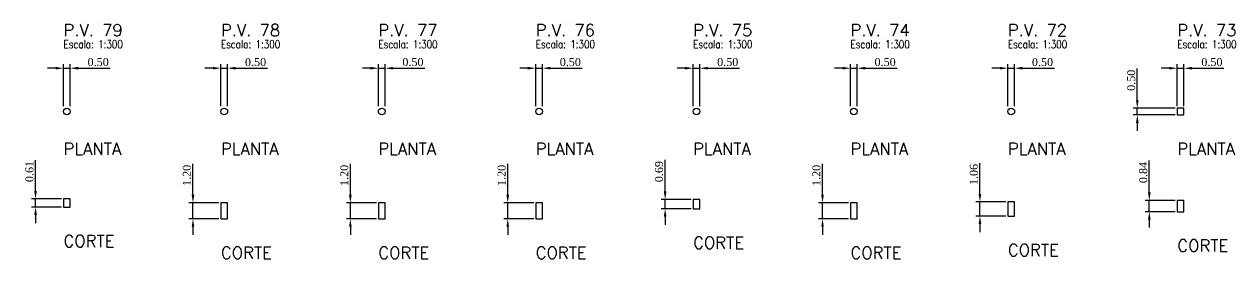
# Model space of a CAD drawing. Extents: x -44 to 14114764, y -20 to 289527804.
# Drawn here: x 359290.1 to 359380.9, y 7353468.1 to 7353485.7 of the extents above; entities that cross this region are included whole.
import ezdxf

# ---------------------------------------------------------------- set-up
doc = ezdxf.new("R2010")
doc.units = 0
doc.header["$PDMODE"] = 3
doc.header["$PDSIZE"] = 0.1
for name, color, linetype in [('DETALHE_POCO_COT', 8, 'Continuous'), ('DETALHE_POCO_FOR', 7, 'Continuous'), ('DETALHE_POCO_TIT', 5, 'Continuous'), ('DETALHE_POCO_TXT', 7, 'Continuous')]:
    doc.layers.add(name, color=color, linetype=linetype)
doc.styles.add('ROMANS', font='ROMANS.shx', dxfattribs={"height": 2})
doc.styles.get("Standard").update_dxf_attribs({"font": 'times.ttf'})
doc.dimstyles.new('ISO-25', dxfattribs={"dimtxt": 2.5, "dimasz": 2.5, "dimexe": 1.25, "dimexo": 0.625, "dimtad": 1, "dimtxsty": 'Standard', "dimcen": 2.5, "dimadec": 0, "dimazin": 0, "dimtfac": 1, "dimtmove": 0, "dimatfit": 3, "dimfxl": 1, "dimarcsym": 0})

# ---------------------------------------------------------------- blocks, each defined once
blk = doc.blocks.new('*D118')
at = {"layer": 'Defpoints', "color": 0, "transparency": 16777216}
for p in [(359293.555, 7353482.436), (359293.055, 7353479.436), (359293.555, 7353479.436)]:
    blk.add_point(p, dxfattribs=at)
at = {"layer": 'DETALHE_POCO_COT', "color": 0, "lineweight": -2, "transparency": 16777216}
for p, q in [((359292.455, 7353482.436), (359291.855, 7353482.436)), ((359293.055, 7353479.586), (359293.055, 7353482.736)), ((359293.055, 7353482.436), (359293.555, 7353482.436)), ((359293.555, 7353479.586), (359293.555, 7353482.736)), ((359294.155, 7353482.436), (359296.542, 7353482.436))]:
    blk.add_line(p, q, dxfattribs=at)
at = {"layer": 'DETALHE_POCO_COT', "color": 0, "transparency": 16777216}
for points in [[(359292.455, 7353482.536), (359292.455, 7353482.336), (359293.055, 7353482.436)], [(359294.155, 7353482.536), (359294.155, 7353482.336), (359293.555, 7353482.436)]]:
    blk.add_solid(points, dxfattribs=at)
at = {"layer": 'DETALHE_POCO_COT', "color": 0, "transparency": 16777216, "insert": (359295.649, 7353482.892), "char_height": 0.6, "attachment_point": 5}
blk.add_mtext('0.50', dxfattribs=at)
blk = doc.blocks.new('*D119')
at = {"layer": 'Defpoints', "color": 0, "transparency": 16777216}
for p in [(359290.955, 7353472.63), (359293.055, 7353472.63), (359293.055, 7353472.019)]:
    blk.add_point(p, dxfattribs=at)
at = {"layer": 'DETALHE_POCO_COT', "color": 0, "lineweight": -2, "transparency": 16777216}
for p, q in [((359290.955, 7353473.23), (359290.955, 7353475.54)), ((359292.905, 7353472.63), (359290.655, 7353472.63)), ((359290.955, 7353472.019), (359290.955, 7353472.63)), ((359292.905, 7353472.019), (359290.655, 7353472.019)), ((359290.955, 7353471.419), (359290.955, 7353470.819))]:
    blk.add_line(p, q, dxfattribs=at)
at = {"layer": 'DETALHE_POCO_COT', "color": 0, "transparency": 16777216}
for points in [[(359290.855, 7353473.23), (359291.055, 7353473.23), (359290.955, 7353472.63)], [(359290.855, 7353471.419), (359291.055, 7353471.419), (359290.955, 7353472.019)]]:
    blk.add_solid(points, dxfattribs=at)
at = {"layer": 'DETALHE_POCO_COT', "color": 0, "transparency": 16777216, "insert": (359290.499, 7353474.685), "char_height": 0.6, "attachment_point": 5, "rotation": 90}
blk.add_mtext('0.61', dxfattribs=at)
blk = doc.blocks.new('*D120')
at = {"layer": 'Defpoints', "color": 0, "transparency": 16777216}
for p in [(359305.356, 7353482.436), (359304.856, 7353479.436), (359305.356, 7353479.436)]:
    blk.add_point(p, dxfattribs=at)
at = {"layer": 'DETALHE_POCO_COT', "color": 0, "lineweight": -2, "transparency": 16777216}
for p, q in [((359304.256, 7353482.436), (359303.656, 7353482.436)), ((359304.856, 7353479.586), (359304.856, 7353482.736)), ((359304.856, 7353482.436), (359305.356, 7353482.436)), ((359305.356, 7353479.586), (359305.356, 7353482.736)), ((359305.956, 7353482.436), (359308.343, 7353482.436))]:
    blk.add_line(p, q, dxfattribs=at)
at = {"layer": 'DETALHE_POCO_COT', "color": 0, "transparency": 16777216}
for points in [[(359304.256, 7353482.536), (359304.256, 7353482.336), (359304.856, 7353482.436)], [(359305.956, 7353482.536), (359305.956, 7353482.336), (359305.356, 7353482.436)]]:
    blk.add_solid(points, dxfattribs=at)
at = {"layer": 'DETALHE_POCO_COT', "color": 0, "transparency": 16777216, "insert": (359307.45, 7353482.892), "char_height": 0.6, "attachment_point": 5}
blk.add_mtext('0.50', dxfattribs=at)
blk = doc.blocks.new('*D121')
at = {"layer": 'Defpoints', "color": 0, "transparency": 16777216}
for p in [(359302.756, 7353472.336), (359304.856, 7353472.336), (359304.856, 7353471.136)]:
    blk.add_point(p, dxfattribs=at)
at = {"layer": 'DETALHE_POCO_COT', "color": 0, "lineweight": -2, "transparency": 16777216}
for p, q in [((359302.756, 7353472.936), (359302.756, 7353475.251)), ((359304.706, 7353472.336), (359302.456, 7353472.336)), ((359302.756, 7353471.136), (359302.756, 7353472.336)), ((359304.706, 7353471.136), (359302.456, 7353471.136)), ((359302.756, 7353470.536), (359302.756, 7353469.936))]:
    blk.add_line(p, q, dxfattribs=at)
at = {"layer": 'DETALHE_POCO_COT', "color": 0, "transparency": 16777216}
for points in [[(359302.656, 7353472.936), (359302.856, 7353472.936), (359302.756, 7353472.336)], [(359302.656, 7353470.536), (359302.856, 7353470.536), (359302.756, 7353471.136)]]:
    blk.add_solid(points, dxfattribs=at)
at = {"layer": 'DETALHE_POCO_COT', "color": 0, "transparency": 16777216, "insert": (359302.3, 7353474.394), "char_height": 0.6, "attachment_point": 5, "rotation": 90}
blk.add_mtext('1.20', dxfattribs=at)
blk = doc.blocks.new('*D122')
at = {"layer": 'Defpoints', "color": 0, "transparency": 16777216}
for p in [(359317.157, 7353482.436), (359316.657, 7353479.436), (359317.157, 7353479.436)]:
    blk.add_point(p, dxfattribs=at)
at = {"layer": 'DETALHE_POCO_COT', "color": 0, "lineweight": -2, "transparency": 16777216}
for p, q in [((359316.057, 7353482.436), (359315.457, 7353482.436)), ((359316.657, 7353479.586), (359316.657, 7353482.736)), ((359316.657, 7353482.436), (359317.157, 7353482.436)), ((359317.157, 7353479.586), (359317.157, 7353482.736)), ((359317.757, 7353482.436), (359320.144, 7353482.436))]:
    blk.add_line(p, q, dxfattribs=at)
at = {"layer": 'DETALHE_POCO_COT', "color": 0, "transparency": 16777216}
for points in [[(359316.057, 7353482.536), (359316.057, 7353482.336), (359316.657, 7353482.436)], [(359317.757, 7353482.536), (359317.757, 7353482.336), (359317.157, 7353482.436)]]:
    blk.add_solid(points, dxfattribs=at)
at = {"layer": 'DETALHE_POCO_COT', "color": 0, "transparency": 16777216, "insert": (359319.25, 7353482.892), "char_height": 0.6, "attachment_point": 5}
blk.add_mtext('0.50', dxfattribs=at)
blk = doc.blocks.new('*D123')
at = {"layer": 'Defpoints', "color": 0, "transparency": 16777216}
for p in [(359314.557, 7353472.336), (359316.657, 7353472.336), (359316.657, 7353471.136)]:
    blk.add_point(p, dxfattribs=at)
at = {"layer": 'DETALHE_POCO_COT', "color": 0, "lineweight": -2, "transparency": 16777216}
for p, q in [((359314.557, 7353472.936), (359314.557, 7353475.251)), ((359316.507, 7353472.336), (359314.257, 7353472.336)), ((359314.557, 7353471.136), (359314.557, 7353472.336)), ((359316.507, 7353471.136), (359314.257, 7353471.136)), ((359314.557, 7353470.536), (359314.557, 7353469.936))]:
    blk.add_line(p, q, dxfattribs=at)
at = {"layer": 'DETALHE_POCO_COT', "color": 0, "transparency": 16777216}
for points in [[(359314.457, 7353472.936), (359314.657, 7353472.936), (359314.557, 7353472.336)], [(359314.457, 7353470.536), (359314.657, 7353470.536), (359314.557, 7353471.136)]]:
    blk.add_solid(points, dxfattribs=at)
at = {"layer": 'DETALHE_POCO_COT', "color": 0, "transparency": 16777216, "insert": (359314.101, 7353474.394), "char_height": 0.6, "attachment_point": 5, "rotation": 90}
blk.add_mtext('1.20', dxfattribs=at)
blk = doc.blocks.new('*D124')
at = {"layer": 'Defpoints', "color": 0, "transparency": 16777216}
for p in [(359328.958, 7353482.436), (359328.458, 7353479.436), (359328.958, 7353479.436)]:
    blk.add_point(p, dxfattribs=at)
at = {"layer": 'DETALHE_POCO_COT', "color": 0, "lineweight": -2, "transparency": 16777216}
for p, q in [((359327.858, 7353482.436), (359327.258, 7353482.436)), ((359328.458, 7353479.586), (359328.458, 7353482.736)), ((359328.458, 7353482.436), (359328.958, 7353482.436)), ((359328.958, 7353479.586), (359328.958, 7353482.736)), ((359329.558, 7353482.436), (359331.945, 7353482.436))]:
    blk.add_line(p, q, dxfattribs=at)
at = {"layer": 'DETALHE_POCO_COT', "color": 0, "transparency": 16777216}
for points in [[(359327.858, 7353482.536), (359327.858, 7353482.336), (359328.458, 7353482.436)], [(359329.558, 7353482.536), (359329.558, 7353482.336), (359328.958, 7353482.436)]]:
    blk.add_solid(points, dxfattribs=at)
at = {"layer": 'DETALHE_POCO_COT', "color": 0, "transparency": 16777216, "insert": (359331.051, 7353482.892), "char_height": 0.6, "attachment_point": 5}
blk.add_mtext('0.50', dxfattribs=at)
blk = doc.blocks.new('*D125')
at = {"layer": 'Defpoints', "color": 0, "transparency": 16777216}
for p in [(359326.358, 7353472.336), (359328.458, 7353472.336), (359328.458, 7353471.136)]:
    blk.add_point(p, dxfattribs=at)
at = {"layer": 'DETALHE_POCO_COT', "color": 0, "lineweight": -2, "transparency": 16777216}
for p, q in [((359326.358, 7353472.936), (359326.358, 7353475.251)), ((359328.308, 7353472.336), (359326.058, 7353472.336)), ((359326.358, 7353471.136), (359326.358, 7353472.336)), ((359328.308, 7353471.136), (359326.058, 7353471.136)), ((359326.358, 7353470.536), (359326.358, 7353469.936))]:
    blk.add_line(p, q, dxfattribs=at)
at = {"layer": 'DETALHE_POCO_COT', "color": 0, "transparency": 16777216}
for points in [[(359326.258, 7353472.936), (359326.458, 7353472.936), (359326.358, 7353472.336)], [(359326.258, 7353470.536), (359326.458, 7353470.536), (359326.358, 7353471.136)]]:
    blk.add_solid(points, dxfattribs=at)
at = {"layer": 'DETALHE_POCO_COT', "color": 0, "transparency": 16777216, "insert": (359325.902, 7353474.394), "char_height": 0.6, "attachment_point": 5, "rotation": 90}
blk.add_mtext('1.20', dxfattribs=at)
blk = doc.blocks.new('*D126')
at = {"layer": 'Defpoints', "color": 0, "transparency": 16777216}
for p in [(359340.758, 7353482.436), (359340.258, 7353479.436), (359340.758, 7353479.436)]:
    blk.add_point(p, dxfattribs=at)
at = {"layer": 'DETALHE_POCO_COT', "color": 0, "lineweight": -2, "transparency": 16777216}
for p, q in [((359339.658, 7353482.436), (359339.058, 7353482.436)), ((359340.258, 7353479.586), (359340.258, 7353482.736)), ((359340.258, 7353482.436), (359340.758, 7353482.436)), ((359340.758, 7353479.586), (359340.758, 7353482.736)), ((359341.358, 7353482.436), (359343.745, 7353482.436))]:
    blk.add_line(p, q, dxfattribs=at)
at = {"layer": 'DETALHE_POCO_COT', "color": 0, "transparency": 16777216}
for points in [[(359339.658, 7353482.536), (359339.658, 7353482.336), (359340.258, 7353482.436)], [(359341.358, 7353482.536), (359341.358, 7353482.336), (359340.758, 7353482.436)]]:
    blk.add_solid(points, dxfattribs=at)
at = {"layer": 'DETALHE_POCO_COT', "color": 0, "transparency": 16777216, "insert": (359342.852, 7353482.892), "char_height": 0.6, "attachment_point": 5}
blk.add_mtext('0.50', dxfattribs=at)
blk = doc.blocks.new('*D127')
at = {"layer": 'Defpoints', "color": 0, "transparency": 16777216}
for p in [(359338.158, 7353472.589), (359340.258, 7353472.589), (359340.258, 7353471.895)]:
    blk.add_point(p, dxfattribs=at)
at = {"layer": 'DETALHE_POCO_COT', "color": 0, "lineweight": -2, "transparency": 16777216}
for p, q in [((359338.158, 7353473.189), (359338.158, 7353475.569)), ((359340.108, 7353472.589), (359337.858, 7353472.589)), ((359338.158, 7353471.895), (359338.158, 7353472.589)), ((359340.108, 7353471.895), (359337.858, 7353471.895)), ((359338.158, 7353471.295), (359338.158, 7353470.695))]:
    blk.add_line(p, q, dxfattribs=at)
at = {"layer": 'DETALHE_POCO_COT', "color": 0, "transparency": 16777216}
for points in [[(359338.058, 7353473.189), (359338.258, 7353473.189), (359338.158, 7353472.589)], [(359338.058, 7353471.295), (359338.258, 7353471.295), (359338.158, 7353471.895)]]:
    blk.add_solid(points, dxfattribs=at)
at = {"layer": 'DETALHE_POCO_COT', "color": 0, "transparency": 16777216, "insert": (359337.702, 7353474.679), "char_height": 0.6, "attachment_point": 5, "rotation": 90}
blk.add_mtext('0.69', dxfattribs=at)
blk = doc.blocks.new('*D128')
at = {"layer": 'Defpoints', "color": 0, "transparency": 16777216}
for p in [(359352.559, 7353482.436), (359352.059, 7353479.436), (359352.559, 7353479.436)]:
    blk.add_point(p, dxfattribs=at)
at = {"layer": 'DETALHE_POCO_COT', "color": 0, "lineweight": -2, "transparency": 16777216}
for p, q in [((359351.459, 7353482.436), (359350.859, 7353482.436)), ((359352.059, 7353479.586), (359352.059, 7353482.736)), ((359352.059, 7353482.436), (359352.559, 7353482.436)), ((359352.559, 7353479.586), (359352.559, 7353482.736)), ((359353.159, 7353482.436), (359355.546, 7353482.436))]:
    blk.add_line(p, q, dxfattribs=at)
at = {"layer": 'DETALHE_POCO_COT', "color": 0, "transparency": 16777216}
for points in [[(359351.459, 7353482.536), (359351.459, 7353482.336), (359352.059, 7353482.436)], [(359353.159, 7353482.536), (359353.159, 7353482.336), (359352.559, 7353482.436)]]:
    blk.add_solid(points, dxfattribs=at)
at = {"layer": 'DETALHE_POCO_COT', "color": 0, "transparency": 16777216, "insert": (359354.653, 7353482.892), "char_height": 0.6, "attachment_point": 5}
blk.add_mtext('0.50', dxfattribs=at)
blk = doc.blocks.new('*D129')
at = {"layer": 'Defpoints', "color": 0, "transparency": 16777216}
for p in [(359349.959, 7353472.336), (359352.059, 7353472.336), (359352.059, 7353471.136)]:
    blk.add_point(p, dxfattribs=at)
at = {"layer": 'DETALHE_POCO_COT', "color": 0, "lineweight": -2, "transparency": 16777216}
for p, q in [((359349.959, 7353472.936), (359349.959, 7353475.251)), ((359351.909, 7353472.336), (359349.659, 7353472.336)), ((359349.959, 7353471.136), (359349.959, 7353472.336)), ((359351.909, 7353471.136), (359349.659, 7353471.136)), ((359349.959, 7353470.536), (359349.959, 7353469.936))]:
    blk.add_line(p, q, dxfattribs=at)
at = {"layer": 'DETALHE_POCO_COT', "color": 0, "transparency": 16777216}
for points in [[(359349.859, 7353472.936), (359350.059, 7353472.936), (359349.959, 7353472.336)], [(359349.859, 7353470.536), (359350.059, 7353470.536), (359349.959, 7353471.136)]]:
    blk.add_solid(points, dxfattribs=at)
at = {"layer": 'DETALHE_POCO_COT', "color": 0, "transparency": 16777216, "insert": (359349.503, 7353474.394), "char_height": 0.6, "attachment_point": 5, "rotation": 90}
blk.add_mtext('1.20', dxfattribs=at)
blk = doc.blocks.new('*D130')
at = {"layer": 'Defpoints', "color": 0, "transparency": 16777216}
for p in [(359364.36, 7353482.436), (359363.86, 7353479.436), (359364.36, 7353479.436)]:
    blk.add_point(p, dxfattribs=at)
at = {"layer": 'DETALHE_POCO_COT', "color": 0, "lineweight": -2, "transparency": 16777216}
for p, q in [((359363.26, 7353482.436), (359362.66, 7353482.436)), ((359363.86, 7353479.586), (359363.86, 7353482.736)), ((359363.86, 7353482.436), (359364.36, 7353482.436)), ((359364.36, 7353479.586), (359364.36, 7353482.736)), ((359364.96, 7353482.436), (359367.347, 7353482.436))]:
    blk.add_line(p, q, dxfattribs=at)
at = {"layer": 'DETALHE_POCO_COT', "color": 0, "transparency": 16777216}
for points in [[(359363.26, 7353482.536), (359363.26, 7353482.336), (359363.86, 7353482.436)], [(359364.96, 7353482.536), (359364.96, 7353482.336), (359364.36, 7353482.436)]]:
    blk.add_solid(points, dxfattribs=at)
at = {"layer": 'DETALHE_POCO_COT', "color": 0, "transparency": 16777216, "insert": (359366.453, 7353482.892), "char_height": 0.6, "attachment_point": 5}
blk.add_mtext('0.50', dxfattribs=at)
blk = doc.blocks.new('*D131')
at = {"layer": 'Defpoints', "color": 0, "transparency": 16777216}
for p in [(359361.76, 7353472.406), (359363.86, 7353472.406), (359363.86, 7353471.345)]:
    blk.add_point(p, dxfattribs=at)
at = {"layer": 'DETALHE_POCO_COT', "color": 0, "lineweight": -2, "transparency": 16777216}
for p, q in [((359361.76, 7353473.006), (359361.76, 7353475.318)), ((359363.71, 7353472.406), (359361.46, 7353472.406)), ((359361.76, 7353471.345), (359361.76, 7353472.406)), ((359363.71, 7353471.345), (359361.46, 7353471.345)), ((359361.76, 7353470.745), (359361.76, 7353470.145))]:
    blk.add_line(p, q, dxfattribs=at)
at = {"layer": 'DETALHE_POCO_COT', "color": 0, "transparency": 16777216}
for points in [[(359361.66, 7353473.006), (359361.86, 7353473.006), (359361.76, 7353472.406)], [(359361.66, 7353470.745), (359361.86, 7353470.745), (359361.76, 7353471.345)]]:
    blk.add_solid(points, dxfattribs=at)
at = {"layer": 'DETALHE_POCO_COT', "color": 0, "transparency": 16777216, "insert": (359361.304, 7353474.462), "char_height": 0.6, "attachment_point": 5, "rotation": 90}
blk.add_mtext('1.06', dxfattribs=at)
blk = doc.blocks.new('*D132')
at = {"layer": 'Defpoints', "color": 0, "transparency": 16777216}
for p in [(359377.061, 7353482.436), (359376.561, 7353479.436), (359377.061, 7353479.436)]:
    blk.add_point(p, dxfattribs=at)
at = {"layer": 'DETALHE_POCO_COT', "color": 0, "lineweight": -2, "transparency": 16777216}
for p, q in [((359375.961, 7353482.436), (359375.361, 7353482.436)), ((359376.561, 7353479.586), (359376.561, 7353482.736)), ((359376.561, 7353482.436), (359377.061, 7353482.436)), ((359377.061, 7353479.586), (359377.061, 7353482.736)), ((359377.661, 7353482.436), (359380.048, 7353482.436))]:
    blk.add_line(p, q, dxfattribs=at)
at = {"layer": 'DETALHE_POCO_COT', "color": 0, "transparency": 16777216}
for points in [[(359375.961, 7353482.536), (359375.961, 7353482.336), (359376.561, 7353482.436)], [(359377.661, 7353482.536), (359377.661, 7353482.336), (359377.061, 7353482.436)]]:
    blk.add_solid(points, dxfattribs=at)
at = {"layer": 'DETALHE_POCO_COT', "color": 0, "transparency": 16777216, "insert": (359379.154, 7353482.892), "char_height": 0.6, "attachment_point": 5}
blk.add_mtext('0.50', dxfattribs=at)
blk = doc.blocks.new('*D133')
at = {"layer": 'Defpoints', "color": 0, "transparency": 16777216}
for p in [(359373.561, 7353479.436), (359376.561, 7353479.436), (359376.561, 7353478.936)]:
    blk.add_point(p, dxfattribs=at)
at = {"layer": 'DETALHE_POCO_COT', "color": 0, "lineweight": -2, "transparency": 16777216}
for p, q in [((359373.561, 7353480.036), (359373.561, 7353482.423)), ((359376.411, 7353479.436), (359373.261, 7353479.436)), ((359373.561, 7353478.936), (359373.561, 7353479.436)), ((359376.411, 7353478.936), (359373.261, 7353478.936)), ((359373.561, 7353478.336), (359373.561, 7353477.736))]:
    blk.add_line(p, q, dxfattribs=at)
at = {"layer": 'DETALHE_POCO_COT', "color": 0, "transparency": 16777216}
for points in [[(359373.461, 7353480.036), (359373.661, 7353480.036), (359373.561, 7353479.436)], [(359373.461, 7353478.336), (359373.661, 7353478.336), (359373.561, 7353478.936)]]:
    blk.add_solid(points, dxfattribs=at)
at = {"layer": 'DETALHE_POCO_COT', "color": 0, "transparency": 16777216, "insert": (359373.105, 7353481.529), "char_height": 0.6, "attachment_point": 5, "rotation": 90}
blk.add_mtext('0.50', dxfattribs=at)
blk = doc.blocks.new('*D134')
at = {"layer": 'Defpoints', "color": 0, "transparency": 16777216}
for p in [(359374.461, 7353472.514), (359376.561, 7353472.514), (359376.561, 7353471.671)]:
    blk.add_point(p, dxfattribs=at)
at = {"layer": 'DETALHE_POCO_COT', "color": 0, "lineweight": -2, "transparency": 16777216}
for p, q in [((359374.461, 7353473.114), (359374.461, 7353475.502)), ((359376.411, 7353472.514), (359374.161, 7353472.514)), ((359374.461, 7353471.671), (359374.461, 7353472.514)), ((359376.411, 7353471.671), (359374.161, 7353471.671)), ((359374.461, 7353471.071), (359374.461, 7353470.471))]:
    blk.add_line(p, q, dxfattribs=at)
at = {"layer": 'DETALHE_POCO_COT', "color": 0, "transparency": 16777216}
for points in [[(359374.361, 7353473.114), (359374.561, 7353473.114), (359374.461, 7353472.514)], [(359374.361, 7353471.071), (359374.561, 7353471.071), (359374.461, 7353471.671)]]:
    blk.add_solid(points, dxfattribs=at)
at = {"layer": 'DETALHE_POCO_COT', "color": 0, "transparency": 16777216, "insert": (359374.005, 7353474.608), "char_height": 0.6, "attachment_point": 5, "rotation": 90}
blk.add_mtext('0.84', dxfattribs=at)

msp = doc.modelspace()

# ---------------------------------------------------------------- linework, layer by layer
at = {"layer": 'DETALHE_POCO_FOR', "linetype": 'Continuous'}
for points in [[(359376.561, 7353478.936), (359377.061, 7353478.936), (359377.061, 7353479.436), (359376.561, 7353479.436)], [(359376.561, 7353478.936), (359377.061, 7353478.936), (359377.061, 7353479.436), (359376.561, 7353479.436)], [(359293.055, 7353472.019), (359293.555, 7353472.019), (359293.555, 7353472.63), (359293.055, 7353472.63)], [(359293.055, 7353472.019), (359293.555, 7353472.019), (359293.555, 7353472.63), (359293.055, 7353472.63)], [(359304.856, 7353471.136), (359305.356, 7353471.136), (359305.356, 7353472.336), (359304.856, 7353472.336)], [(359304.856, 7353471.136), (359305.356, 7353471.136), (359305.356, 7353472.336), (359304.856, 7353472.336)], [(359316.657, 7353471.136), (359317.157, 7353471.136), (359317.157, 7353472.336), (359316.657, 7353472.336)], [(359316.657, 7353471.136), (359317.157, 7353471.136), (359317.157, 7353472.336), (359316.657, 7353472.336)], [(359328.458, 7353471.136), (359328.958, 7353471.136), (359328.958, 7353472.336), (359328.458, 7353472.336)], [(359328.458, 7353471.136), (359328.958, 7353471.136), (359328.958, 7353472.336), (359328.458, 7353472.336)], [(359340.258, 7353471.895), (359340.758, 7353471.895), (359340.758, 7353472.589), (359340.258, 7353472.589)], [(359340.258, 7353471.895), (359340.758, 7353471.895), (359340.758, 7353472.589), (359340.258, 7353472.589)], [(359352.059, 7353471.136), (359352.559, 7353471.136), (359352.559, 7353472.336), (359352.059, 7353472.336)], [(359352.059, 7353471.136), (359352.559, 7353471.136), (359352.559, 7353472.336), (359352.059, 7353472.336)], [(359363.86, 7353471.345), (359364.36, 7353471.345), (359364.36, 7353472.406), (359363.86, 7353472.406)], [(359363.86, 7353471.345), (359364.36, 7353471.345), (359364.36, 7353472.406), (359363.86, 7353472.406)], [(359376.561, 7353471.671), (359377.061, 7353471.671), (359377.061, 7353472.514), (359376.561, 7353472.514)], [(359376.561, 7353471.671), (359377.061, 7353471.671), (359377.061, 7353472.514), (359376.561, 7353472.514)]]:
    msp.add_lwpolyline(points, close=True, dxfattribs=at)
for centre in [(359293.305, 7353479.186), (359293.305, 7353479.186), (359305.106, 7353479.186), (359305.106, 7353479.186), (359316.907, 7353479.186), (359316.907, 7353479.186), (359328.708, 7353479.186), (359328.708, 7353479.186), (359340.508, 7353479.186), (359340.508, 7353479.186), (359352.309, 7353479.186), (359352.309, 7353479.186), (359364.11, 7353479.186), (359364.11, 7353479.186)]:
    msp.add_circle(centre, 0.25, dxfattribs=at)

# ---------------------------------------------------------------- texts
at = {"layer": 'DETALHE_POCO_TIT', "linetype": 'Continuous', "style": 'ROMANS'}
for s, p in [('P.V. 79', (359293.055, 7353484.836)), ('P.V. 78', (359304.856, 7353484.836)), ('P.V. 77', (359316.657, 7353484.836)), ('P.V. 76', (359328.458, 7353484.836)), ('P.V. 75', (359340.258, 7353484.836)), ('P.V. 74', (359352.059, 7353484.836)), ('P.V. 72', (359363.86, 7353484.836)), ('P.V. 73', (359376.561, 7353484.836)), ('PLANTA', (359293.055, 7353475.936)), ('PLANTA', (359304.856, 7353475.936)), ('PLANTA', (359316.657, 7353475.936)), ('PLANTA', (359328.458, 7353475.936)), ('PLANTA', (359340.258, 7353475.936)), ('PLANTA', (359352.059, 7353475.936)), ('PLANTA', (359363.86, 7353475.936)), ('PLANTA', (359376.561, 7353475.936)), ('CORTE', (359293.055, 7353469.019)), ('CORTE', (359340.258, 7353468.895)), ('CORTE', (359376.561, 7353468.671)), ('CORTE', (359304.856, 7353468.136)), ('CORTE', (359316.657, 7353468.136)), ('CORTE', (359328.458, 7353468.136)), ('CORTE', (359352.059, 7353468.136)), ('CORTE', (359363.86, 7353468.345))]:
    msp.add_text(s, height=0.9, dxfattribs=at).set_placement(p)
at = {"layer": 'DETALHE_POCO_TXT', "linetype": 'Continuous', "style": 'ROMANS', "width": 0.8}
for p in [(359293.055, 7353483.936), (359304.856, 7353483.936), (359316.657, 7353483.936), (359328.458, 7353483.936), (359340.258, 7353483.936), (359352.059, 7353483.936), (359363.86, 7353483.936), (359376.561, 7353483.936)]:
    msp.add_text('Escala: 1:300', height=0.6, dxfattribs=at).set_placement(p)

# ---------------------------------------------------------------- dimensions: what is measured, and where the dimension line sits
at = {"layer": 'DETALHE_POCO_COT'}
for base, p1, p2, picture, middle in [((359293.555, 7353482.436), (359293.055, 7353479.436), (359293.555, 7353479.436), '*D118', (359295.649, 7353482.892)), ((359305.356, 7353482.436), (359304.856, 7353479.436), (359305.356, 7353479.436), '*D120', (359307.45, 7353482.892)), ((359317.157, 7353482.436), (359316.657, 7353479.436), (359317.157, 7353479.436), '*D122', (359319.25, 7353482.892)), ((359328.958, 7353482.436), (359328.458, 7353479.436), (359328.958, 7353479.436), '*D124', (359331.051, 7353482.892)), ((359340.758, 7353482.436), (359340.258, 7353479.436), (359340.758, 7353479.436), '*D126', (359342.852, 7353482.892)), ((359352.559, 7353482.436), (359352.059, 7353479.436), (359352.559, 7353479.436), '*D128', (359354.653, 7353482.892)), ((359364.36, 7353482.436), (359363.86, 7353479.436), (359364.36, 7353479.436), '*D130', (359366.453, 7353482.892)), ((359377.061, 7353482.436), (359376.561, 7353479.436), (359377.061, 7353479.436), '*D132', (359379.154, 7353482.892))]:
    dim = msp.add_linear_dim(base=base, p1=p1, p2=p2, text='0.50', dimstyle='ISO-25', override={"dimscale": 0.24, "dimzin": 0}, dxfattribs=at)
    dim.commit()
    dim.dimension.update_dxf_attribs({"geometry": picture, "text_midpoint": middle})
for base, p1, p2, text, picture, middle in [((359373.561, 7353479.436), (359376.561, 7353478.936), (359376.561, 7353479.436), '0.50', '*D133', (359373.105, 7353481.529)), ((359290.955, 7353472.63), (359293.055, 7353472.019), (359293.055, 7353472.63), '0.61', '*D119', (359290.499, 7353474.685)), ((359302.756, 7353472.336), (359304.856, 7353471.136), (359304.856, 7353472.336), '1.20', '*D121', (359302.3, 7353474.394)), ((359314.557, 7353472.336), (359316.657, 7353471.136), (359316.657, 7353472.336), '1.20', '*D123', (359314.101, 7353474.394)), ((359326.358, 7353472.336), (359328.458, 7353471.136), (359328.458, 7353472.336), '1.20', '*D125', (359325.902, 7353474.394)), ((359338.158, 7353472.589), (359340.258, 7353471.895), (359340.258, 7353472.589), '0.69', '*D127', (359337.702, 7353474.679)), ((359349.959, 7353472.336), (359352.059, 7353471.136), (359352.059, 7353472.336), '1.20', '*D129', (359349.503, 7353474.394)), ((359361.76, 7353472.406), (359363.86, 7353471.345), (359363.86, 7353472.406), '1.06', '*D131', (359361.304, 7353474.462)), ((359374.461, 7353472.514), (359376.561, 7353471.671), (359376.561, 7353472.514), '0.84', '*D134', (359374.005, 7353474.608))]:
    dim = msp.add_linear_dim(base=base, p1=p1, p2=p2, angle=90, text=text, dimstyle='ISO-25', override={"dimscale": 0.24, "dimzin": 0}, dxfattribs=at)
    dim.commit()
    dim.dimension.update_dxf_attribs({"geometry": picture, "text_midpoint": middle})

doc.saveas('drawing.dxf')
